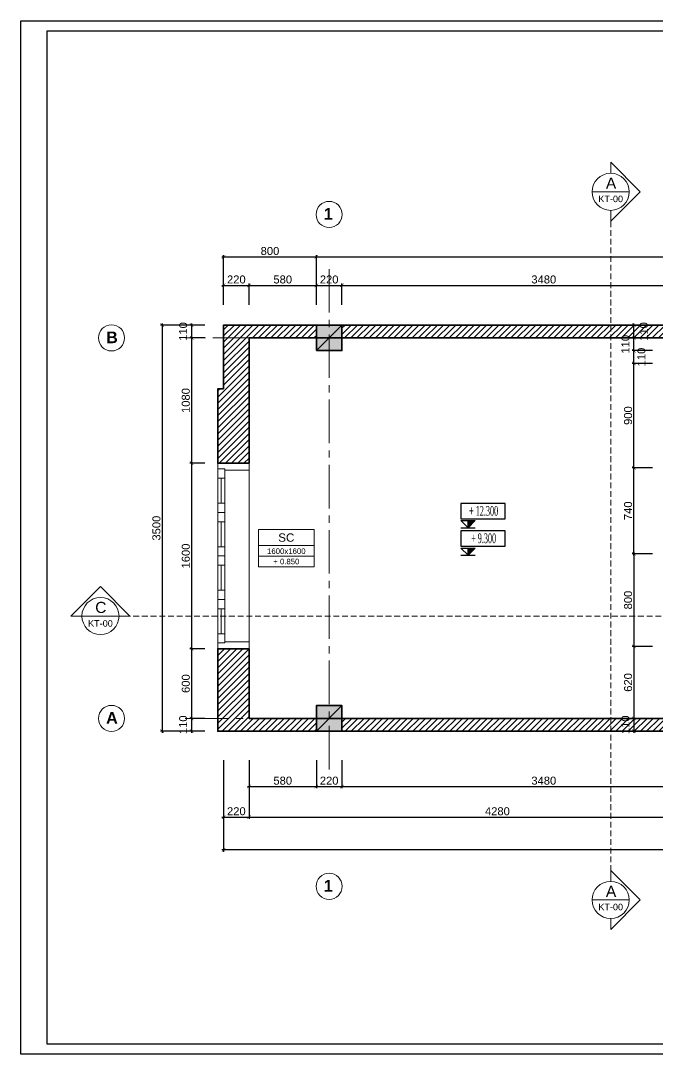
# Model space of a CAD drawing. Header units: millimetres. Extents: x 522695 to 636011, y 461124 to 505319.
# Drawn here: x 561319 to 566806, y 461124 to 470034 of the extents above; entities that cross this region are included whole.
import ezdxf
from ezdxf.enums import TextEntityAlignment as Align

# ---------------------------------------------------------------- set-up
doc = ezdxf.new("R2010")
doc.units = ezdxf.units.MM
doc.header["$LTSCALE"] = 500
doc.header["$MEASUREMENT"] = 0
doc.linetypes.add('CENTER2', pattern=[1.125, 0.75, -0.125, 0.125, -0.125])
doc.linetypes.add('DASHED2', pattern=[0.375, 0.25, -0.125])
doc.layers.get('0').update_dxf_attribs({"linetype": 'CONTINUOUS'})
doc.layers.get('DEFPOINTS').update_dxf_attribs({"color": 250, "linetype": 'CONTINUOUS'})
for name, color, linetype, lineweight in [('DH_CAT', 3, 'CONTINUOUS', 35), ('DH_HATCH', 250, 'CONTINUOUS', 5), ('DH_KHUAT', 149, 'DASHED2', 9), ('DH_KTHUOC', 8, 'CONTINUOUS', 5), ('DH_NOITHAT', 252, 'CONTINUOUS', 9), ('DH_TEXT', 4, 'CONTINUOUS', 13), ('DH_THAY', 4, 'CONTINUOUS', 13), ('DH_TRUC', 251, 'CENTER2', 5), ('TEXT', 3, 'CONTINUOUS', 25)]:
    doc.layers.add(name, color=color, linetype=linetype, lineweight=lineweight)
doc.layers.add('E_Thay', color=33, linetype='CONTINUOUS')
doc.layers.add('IN', color=5, linetype='CONTINUOUS')
doc.styles.add('arial', font='arial.ttf')
doc.styles.add('DH_ARIAL_B', font='arialbd.ttf')
doc.styles.add('DH_KITHUOC', font='arial.ttf')
doc.styles.add('ROMANSssss', font='vntimeh.shx', dxfattribs={"width": 0.55})
doc.dimstyles.new('DH_100s', dxfattribs={"dimtxt": 230, "dimasz": 100, "dimexe": 50, "dimexo": 0, "dimgap": 50, "dimtad": 1, "dimdec": 0, "dimzin": 0, "dimdsep": 46, "dimtxsty": 'DH_KITHUOC', "dimblk1": 'ARCHTICK', "dimblk2": 'ARCHTICK', "dimsah": 1, "dimcen": 90, "dimdle": 50, "dimclrd": 8, "dimclre": 8, "dimclrt": 4, "dimadec": 0, "dimazin": 0, "dimtfac": 100, "dimtdec": 0, "dimtofl": 0, "dimtmove": 2, "dimatfit": 3, "dimldrblk": 'ARCHTICK', "dimfxl": 1, "dimtolj": 2, "dimtzin": 0, "dimarcsym": 0})

# ---------------------------------------------------------------- blocks, each defined once
blk = doc.blocks.new('*U306')
blk.add_line((60, 270.4), (1540, 270.4))
at = {"color": 8}
for p, q in [((130, 60.4), (345, 60.4)), ((130, 30.4), (345, 30.4)), ((130, 0.4), (345, 0.4)), ((505, 60.4), (720, 60.4)), ((505, 30.4), (720, 30.4)), ((505, 0.4), (720, 0.4)), ((880, 60.4), (1095, 60.4)), ((880, 30.4), (1095, 30.4)), ((880, 0.4), (1095, 0.4)), ((1255, 60.4), (1470, 60.4)), ((1255, 30.4), (1470, 30.4)), ((1255, 0.4), (1470, 0.4))]:
    blk.add_line(p, q, dxfattribs=at)
for points in [[(50, 60.4), (60, 60.4), (60, 270.4), (0, 270.4), (0, 0.4), (50, 0.4)], [(1550, 60.4), (1540, 60.4), (1540, 270.4), (1600, 270.4), (1600, 0.4), (1550, 0.4)]]:
    blk.add_lwpolyline(points, close=True)
for points in [[(50, 60.4), (50, 0.4), (130, 0.4), (130, 60.4)], [(425, 60.4), (425, 0.4), (345, 0.4), (345, 60.4)], [(425, 60.4), (425, 0.4), (505, 0.4), (505, 60.4)], [(800, 60.4), (800, 0.4), (720, 0.4), (720, 60.4)], [(800, 60.4), (800, 0.4), (880, 0.4), (880, 60.4)], [(1175, 60.4), (1175, 0.4), (1095, 0.4), (1095, 60.4)], [(1175, 60.4), (1175, 0.4), (1255, 0.4), (1255, 60.4)], [(1550, 60.4), (1550, 0.4), (1470, 0.4), (1470, 60.4)]]:
    blk.add_lwpolyline(points, close=True, dxfattribs=at)
blk = doc.blocks.new('KHUNGTEN_A3')
at = {"color": 3}
blk.add_lwpolyline([(0, 14850), (21000, 14850), (21000, 0), (0, 0)], close=True, dxfattribs=at)
blk.add_lwpolyline([(380, 14704), (20854, 14704), (20854, 146), (380, 146)], close=True)
blk = doc.blocks.new('cot220')
at = {"layer": 'DH_HATCH'}
blk.add_hatch(color=256, dxfattribs=at).paths.add_polyline_path([(-110, -110), (110, -110), (110, 110), (-110, 110)])
at = {"layer": 'DH_CAT'}
blk.add_lwpolyline([(-110, -110), (110, -110), (110, 110), (-110, 110)], close=True, dxfattribs=at)
blk.add_lwpolyline([(110, 110), (-110, -110)], dxfattribs=at)
blk = doc.blocks.new('_ARCHTICK')
at = {"color": 0, "linetype": 'ByBlock', "const_width": 0.15}
blk.add_lwpolyline([(-0.5, -0.5), (0.5, 0.5)], dxfattribs=at)
blk = doc.blocks.new('*D520')
at = {"layer": 'DEFPOINTS', "color": 0, "transparency": 16777216}
for p in [(562907.1, 467409.8), (562792.3, 467299.8), (562907.1, 467299.8)]:
    blk.add_point(p, dxfattribs=at)
at = {"layer": 'DH_KTHUOC', "color": 8, "lineweight": -2, "transparency": 16777216}
for p, q in [((562792.3, 467424.8), (562792.3, 467284.8)), ((562907.1, 467409.8), (562777.3, 467409.8)), ((562907.1, 467299.8), (562777.3, 467299.8))]:
    blk.add_line(p, q, dxfattribs=at)
at = {"layer": 'DH_KTHUOC', "color": 8, "lineweight": -2, "transparency": 16777216, "xscale": 30, "yscale": 30, "zscale": 30}
for p, rotation in [((562792.3, 467409.8), 90), ((562792.3, 467299.8), 270)]:
    blk.add_blockref('_ARCHTICK', p, dxfattribs=dict(at, rotation=rotation))
at = {"layer": 'DH_KTHUOC', "color": 4, "transparency": 16777216, "insert": (562719.6, 467354.8), "char_height": 69, "attachment_point": 5, "rotation": 90, "style": 'DH_KITHUOC'}
blk.add_mtext('\\A2;110', dxfattribs=at)
blk = doc.blocks.new('*D521')
at = {"layer": 'DEFPOINTS', "color": 0, "transparency": 16777216}
for p in [(562907.1, 467299.8), (562792.3, 466219.8), (562907.1, 466219.8)]:
    blk.add_point(p, dxfattribs=at)
at = {"layer": 'DH_KTHUOC', "color": 8, "lineweight": -2, "transparency": 16777216}
for p, q in [((562907.1, 467299.8), (562777.3, 467299.8)), ((562792.3, 467314.8), (562792.3, 466204.8)), ((562907.1, 466219.8), (562777.3, 466219.8))]:
    blk.add_line(p, q, dxfattribs=at)
at = {"layer": 'DH_KTHUOC', "color": 8, "lineweight": -2, "transparency": 16777216, "xscale": 30, "yscale": 30, "zscale": 30}
for p, rotation in [((562792.3, 467299.8), 90), ((562792.3, 466219.8), 270)]:
    blk.add_blockref('_ARCHTICK', p, dxfattribs=dict(at, rotation=rotation))
at = {"layer": 'DH_KTHUOC', "color": 4, "transparency": 16777216, "insert": (562742.1, 466759.8), "char_height": 69, "attachment_point": 5, "rotation": 90, "style": 'DH_KITHUOC'}
blk.add_mtext('\\A2;1080', dxfattribs=at)
blk = doc.blocks.new('*D522')
at = {"layer": 'DEFPOINTS', "color": 0, "transparency": 16777216}
for p in [(562907.1, 466219.8), (562792.3, 464619.8), (562907.1, 464619.8)]:
    blk.add_point(p, dxfattribs=at)
at = {"layer": 'DH_KTHUOC', "color": 8, "lineweight": -2, "transparency": 16777216}
for p, q in [((562907.1, 466219.8), (562777.3, 466219.8)), ((562792.3, 466234.8), (562792.3, 464604.8)), ((562907.1, 464619.8), (562777.3, 464619.8))]:
    blk.add_line(p, q, dxfattribs=at)
at = {"layer": 'DH_KTHUOC', "color": 8, "lineweight": -2, "transparency": 16777216, "xscale": 30, "yscale": 30, "zscale": 30}
for p, rotation in [((562792.3, 466219.8), 90), ((562792.3, 464619.8), 270)]:
    blk.add_blockref('_ARCHTICK', p, dxfattribs=dict(at, rotation=rotation))
at = {"layer": 'DH_KTHUOC', "color": 4, "transparency": 16777216, "insert": (562742.1, 465419.8), "char_height": 69, "attachment_point": 5, "rotation": 90, "style": 'DH_KITHUOC'}
blk.add_mtext('\\A2;1600', dxfattribs=at)
blk = doc.blocks.new('*D523')
at = {"layer": 'DEFPOINTS', "color": 0, "transparency": 16777216}
for p in [(562907.1, 464619.8), (562792.3, 464019.8), (562907.1, 464019.8)]:
    blk.add_point(p, dxfattribs=at)
at = {"layer": 'DH_KTHUOC', "color": 8, "lineweight": -2, "transparency": 16777216}
for p, q in [((562907.1, 464619.8), (562777.3, 464619.8)), ((562792.3, 464634.8), (562792.3, 464004.8)), ((562907.1, 464019.8), (562777.3, 464019.8))]:
    blk.add_line(p, q, dxfattribs=at)
at = {"layer": 'DH_KTHUOC', "color": 8, "lineweight": -2, "transparency": 16777216, "xscale": 30, "yscale": 30, "zscale": 30}
for p, rotation in [((562792.3, 464619.8), 90), ((562792.3, 464019.8), 270)]:
    blk.add_blockref('_ARCHTICK', p, dxfattribs=dict(at, rotation=rotation))
at = {"layer": 'DH_KTHUOC', "color": 4, "transparency": 16777216, "insert": (562742.1, 464319.8), "char_height": 69, "attachment_point": 5, "rotation": 90, "style": 'DH_KITHUOC'}
blk.add_mtext('\\A2;600', dxfattribs=at)
blk = doc.blocks.new('*D524')
at = {"layer": 'DEFPOINTS', "color": 0, "transparency": 16777216}
for p in [(562907.1, 464019.8), (562792.3, 463909.8), (562907.1, 463909.8)]:
    blk.add_point(p, dxfattribs=at)
at = {"layer": 'DH_KTHUOC', "color": 8, "lineweight": -2, "transparency": 16777216}
for p, q in [((562792.3, 464034.8), (562792.3, 463894.8)), ((562907.1, 464019.8), (562777.3, 464019.8)), ((562907.1, 463909.8), (562777.3, 463909.8))]:
    blk.add_line(p, q, dxfattribs=at)
at = {"layer": 'DH_KTHUOC', "color": 8, "lineweight": -2, "transparency": 16777216, "xscale": 30, "yscale": 30, "zscale": 30}
for p, rotation in [((562792.3, 464019.8), 90), ((562792.3, 463909.8), 270)]:
    blk.add_blockref('_ARCHTICK', p, dxfattribs=dict(at, rotation=rotation))
at = {"layer": 'DH_KTHUOC', "color": 4, "transparency": 16777216, "insert": (562719.6, 463964.8), "char_height": 69, "attachment_point": 5, "rotation": 90, "style": 'DH_KITHUOC'}
blk.add_mtext('\\A2;110', dxfattribs=at)
blk = doc.blocks.new('*D525')
at = {"layer": 'DEFPOINTS', "color": 0, "transparency": 16777216}
for p in [(562907.1, 467409.8), (562539.3, 463909.8), (562907.1, 463909.8)]:
    blk.add_point(p, dxfattribs=at)
at = {"layer": 'DH_KTHUOC', "color": 8, "lineweight": -2, "transparency": 16777216}
for p, q in [((562539.3, 467424.8), (562539.3, 463894.8)), ((562907.1, 467409.8), (562524.3, 467409.8)), ((562907.1, 463909.8), (562524.3, 463909.8))]:
    blk.add_line(p, q, dxfattribs=at)
at = {"layer": 'DH_KTHUOC', "color": 8, "lineweight": -2, "transparency": 16777216, "xscale": 30, "yscale": 30, "zscale": 30}
for p, rotation in [((562539.3, 467409.8), 90), ((562539.3, 463909.8), 270)]:
    blk.add_blockref('_ARCHTICK', p, dxfattribs=dict(at, rotation=rotation))
at = {"layer": 'DH_KTHUOC', "color": 4, "transparency": 16777216, "insert": (562489.1, 465659.8), "char_height": 69, "attachment_point": 5, "rotation": 90, "style": 'DH_KITHUOC'}
blk.add_mtext('\\A2;3500', dxfattribs=at)
blk = doc.blocks.new('*D535')
at = {"layer": 'DEFPOINTS', "color": 0, "transparency": 16777216}
for p in [(563867.5, 467998.1), (563067.5, 467584), (563867.5, 467584)]:
    blk.add_point(p, dxfattribs=at)
at = {"layer": 'DH_KTHUOC', "color": 8, "lineweight": -2, "transparency": 16777216}
for p, q in [((563052.5, 467998.1), (563882.5, 467998.1)), ((563067.5, 467584), (563067.5, 468013.1)), ((563867.5, 467584), (563867.5, 468013.1))]:
    blk.add_line(p, q, dxfattribs=at)
at = {"layer": 'DH_KTHUOC', "color": 8, "lineweight": -2, "transparency": 16777216, "xscale": 30, "yscale": 30, "zscale": 30, "rotation": 180}
blk.add_blockref('_ARCHTICK', (563067.5, 467998.1), dxfattribs=at)
at = {"layer": 'DH_KTHUOC', "color": 8, "lineweight": -2, "transparency": 16777216, "xscale": 30, "yscale": 30, "zscale": 30}
blk.add_blockref('_ARCHTICK', (563867.5, 467998.1), dxfattribs=at)
at = {"layer": 'DH_KTHUOC', "color": 4, "transparency": 16777216, "insert": (563467.5, 468048.3), "char_height": 69, "attachment_point": 5, "style": 'DH_KITHUOC'}
blk.add_mtext('\\A2;800', dxfattribs=at)
blk = doc.blocks.new('*D536')
at = {"layer": 'DEFPOINTS', "color": 0, "transparency": 16777216}
for p in [(564087.5, 467752.8), (563867.5, 467584), (564087.5, 467584)]:
    blk.add_point(p, dxfattribs=at)
at = {"layer": 'DH_KTHUOC', "color": 8, "lineweight": -2, "transparency": 16777216}
for p, q in [((563852.5, 467752.8), (564102.5, 467752.8)), ((563867.5, 467584), (563867.5, 467767.8)), ((564087.5, 467584), (564087.5, 467767.8))]:
    blk.add_line(p, q, dxfattribs=at)
at = {"layer": 'DH_KTHUOC', "color": 8, "lineweight": -2, "transparency": 16777216, "xscale": 30, "yscale": 30, "zscale": 30, "rotation": 180}
blk.add_blockref('_ARCHTICK', (563867.5, 467752.8), dxfattribs=at)
at = {"layer": 'DH_KTHUOC', "color": 8, "lineweight": -2, "transparency": 16777216, "xscale": 30, "yscale": 30, "zscale": 30}
blk.add_blockref('_ARCHTICK', (564087.5, 467752.8), dxfattribs=at)
at = {"layer": 'DH_KTHUOC', "color": 4, "transparency": 16777216, "insert": (563977.5, 467803), "char_height": 69, "attachment_point": 5, "style": 'DH_KITHUOC'}
blk.add_mtext('\\A2;220', dxfattribs=at)
blk = doc.blocks.new('*D537')
at = {"layer": 'DEFPOINTS', "color": 0, "transparency": 16777216}
for p in [(567567.5, 467752.8), (564087.5, 467584), (567567.5, 467584)]:
    blk.add_point(p, dxfattribs=at)
at = {"layer": 'DH_KTHUOC', "color": 8, "lineweight": -2, "transparency": 16777216}
for p, q in [((564072.5, 467752.8), (567582.5, 467752.8)), ((564087.5, 467584), (564087.5, 467767.8)), ((567567.5, 467584), (567567.5, 467767.8))]:
    blk.add_line(p, q, dxfattribs=at)
at = {"layer": 'DH_KTHUOC', "color": 8, "lineweight": -2, "transparency": 16777216, "xscale": 30, "yscale": 30, "zscale": 30, "rotation": 180}
blk.add_blockref('_ARCHTICK', (564087.5, 467752.8), dxfattribs=at)
at = {"layer": 'DH_KTHUOC', "color": 8, "lineweight": -2, "transparency": 16777216, "xscale": 30, "yscale": 30, "zscale": 30}
blk.add_blockref('_ARCHTICK', (567567.5, 467752.8), dxfattribs=at)
at = {"layer": 'DH_KTHUOC', "color": 4, "transparency": 16777216, "insert": (565827.5, 467803), "char_height": 69, "attachment_point": 5, "style": 'DH_KITHUOC'}
blk.add_mtext('\\A2;3480', dxfattribs=at)
blk = doc.blocks.new('*D543')
at = {"layer": 'DEFPOINTS', "color": 0, "transparency": 16777216}
for p in [(571067.5, 467998.1), (563867.5, 467584), (571067.5, 467584)]:
    blk.add_point(p, dxfattribs=at)
at = {"layer": 'DH_KTHUOC', "color": 8, "lineweight": -2, "transparency": 16777216}
for p, q in [((563852.5, 467998.1), (571082.5, 467998.1)), ((563867.5, 467584), (563867.5, 468013.1)), ((571067.5, 467584), (571067.5, 468013.1))]:
    blk.add_line(p, q, dxfattribs=at)
at = {"layer": 'DH_KTHUOC', "color": 8, "lineweight": -2, "transparency": 16777216, "xscale": 30, "yscale": 30, "zscale": 30, "rotation": 180}
blk.add_blockref('_ARCHTICK', (563867.5, 467998.1), dxfattribs=at)
at = {"layer": 'DH_KTHUOC', "color": 8, "lineweight": -2, "transparency": 16777216, "xscale": 30, "yscale": 30, "zscale": 30}
blk.add_blockref('_ARCHTICK', (571067.5, 467998.1), dxfattribs=at)
at = {"layer": 'DH_KTHUOC', "color": 4, "transparency": 16777216, "insert": (567467.5, 468048.3), "char_height": 69, "attachment_point": 5, "style": 'DH_KITHUOC'}
blk.add_mtext('\\A2;7200', dxfattribs=at)
blk = doc.blocks.new('*D544')
at = {"layer": 'DEFPOINTS', "color": 0, "transparency": 16777216}
for p in [(563287.5, 467752.8), (563067.5, 467584), (563287.5, 467584)]:
    blk.add_point(p, dxfattribs=at)
at = {"layer": 'DH_KTHUOC', "color": 8, "lineweight": -2, "transparency": 16777216}
for p, q in [((563052.5, 467752.8), (563302.5, 467752.8)), ((563067.5, 467584), (563067.5, 467767.8)), ((563287.5, 467584), (563287.5, 467767.8))]:
    blk.add_line(p, q, dxfattribs=at)
at = {"layer": 'DH_KTHUOC', "color": 8, "lineweight": -2, "transparency": 16777216, "xscale": 30, "yscale": 30, "zscale": 30, "rotation": 180}
blk.add_blockref('_ARCHTICK', (563067.5, 467752.8), dxfattribs=at)
at = {"layer": 'DH_KTHUOC', "color": 8, "lineweight": -2, "transparency": 16777216, "xscale": 30, "yscale": 30, "zscale": 30}
blk.add_blockref('_ARCHTICK', (563287.5, 467752.8), dxfattribs=at)
at = {"layer": 'DH_KTHUOC', "color": 4, "transparency": 16777216, "insert": (563177.5, 467803), "char_height": 69, "attachment_point": 5, "style": 'DH_KITHUOC'}
blk.add_mtext('\\A2;220', dxfattribs=at)
blk = doc.blocks.new('*D545')
at = {"layer": 'DEFPOINTS', "color": 0, "transparency": 16777216}
for p in [(563867.5, 467752.8), (563287.5, 467584), (563867.5, 467584)]:
    blk.add_point(p, dxfattribs=at)
at = {"layer": 'DH_KTHUOC', "color": 8, "lineweight": -2, "transparency": 16777216}
for p, q in [((563272.5, 467752.8), (563882.5, 467752.8)), ((563287.5, 467584), (563287.5, 467767.8)), ((563867.5, 467584), (563867.5, 467767.8))]:
    blk.add_line(p, q, dxfattribs=at)
at = {"layer": 'DH_KTHUOC', "color": 8, "lineweight": -2, "transparency": 16777216, "xscale": 30, "yscale": 30, "zscale": 30, "rotation": 180}
blk.add_blockref('_ARCHTICK', (563287.5, 467752.8), dxfattribs=at)
at = {"layer": 'DH_KTHUOC', "color": 8, "lineweight": -2, "transparency": 16777216, "xscale": 30, "yscale": 30, "zscale": 30}
blk.add_blockref('_ARCHTICK', (563867.5, 467752.8), dxfattribs=at)
at = {"layer": 'DH_KTHUOC', "color": 4, "transparency": 16777216, "insert": (563577.5, 467803), "char_height": 69, "attachment_point": 5, "style": 'DH_KITHUOC'}
blk.add_mtext('\\A2;580', dxfattribs=at)
blk = doc.blocks.new('*D546')
at = {"layer": 'DEFPOINTS', "color": 0, "transparency": 16777216}
for p in [(563067.5, 463660.4), (563287.5, 463660.4), (563287.5, 463168.6)]:
    blk.add_point(p, dxfattribs=at)
at = {"layer": 'DH_KTHUOC', "color": 8, "lineweight": -2, "transparency": 16777216}
for p, q in [((563067.5, 463660.4), (563067.5, 463153.6)), ((563287.5, 463660.4), (563287.5, 463153.6)), ((563052.5, 463168.6), (563302.5, 463168.6))]:
    blk.add_line(p, q, dxfattribs=at)
at = {"layer": 'DH_KTHUOC', "color": 8, "lineweight": -2, "transparency": 16777216, "xscale": 30, "yscale": 30, "zscale": 30, "rotation": 180}
blk.add_blockref('_ARCHTICK', (563067.5, 463168.6), dxfattribs=at)
at = {"layer": 'DH_KTHUOC', "color": 8, "lineweight": -2, "transparency": 16777216, "xscale": 30, "yscale": 30, "zscale": 30}
blk.add_blockref('_ARCHTICK', (563287.5, 463168.6), dxfattribs=at)
at = {"layer": 'DH_KTHUOC', "color": 4, "transparency": 16777216, "insert": (563177.5, 463218.9), "char_height": 69, "attachment_point": 5, "style": 'DH_KITHUOC'}
blk.add_mtext('\\A2;220', dxfattribs=at)
blk = doc.blocks.new('*D547')
at = {"layer": 'DEFPOINTS', "color": 0, "transparency": 16777216}
for p in [(563287.5, 463660.4), (563867.5, 463660.4), (563867.5, 463432.5)]:
    blk.add_point(p, dxfattribs=at)
at = {"layer": 'DH_KTHUOC', "color": 8, "lineweight": -2, "transparency": 16777216}
for p, q in [((563287.5, 463660.4), (563287.5, 463417.5)), ((563867.5, 463660.4), (563867.5, 463417.5)), ((563272.5, 463432.5), (563882.5, 463432.5))]:
    blk.add_line(p, q, dxfattribs=at)
at = {"layer": 'DH_KTHUOC', "color": 8, "lineweight": -2, "transparency": 16777216, "xscale": 30, "yscale": 30, "zscale": 30, "rotation": 180}
blk.add_blockref('_ARCHTICK', (563287.5, 463432.5), dxfattribs=at)
at = {"layer": 'DH_KTHUOC', "color": 8, "lineweight": -2, "transparency": 16777216, "xscale": 30, "yscale": 30, "zscale": 30}
blk.add_blockref('_ARCHTICK', (563867.5, 463432.5), dxfattribs=at)
at = {"layer": 'DH_KTHUOC', "color": 4, "transparency": 16777216, "insert": (563577.5, 463482.8), "char_height": 69, "attachment_point": 5, "style": 'DH_KITHUOC'}
blk.add_mtext('\\A2;580', dxfattribs=at)
blk = doc.blocks.new('*D548')
at = {"layer": 'DEFPOINTS', "color": 0, "transparency": 16777216}
for p in [(563867.5, 463660.4), (564087.5, 463660.4), (564087.5, 463432.5)]:
    blk.add_point(p, dxfattribs=at)
at = {"layer": 'DH_KTHUOC', "color": 8, "lineweight": -2, "transparency": 16777216}
for p, q in [((563867.5, 463660.4), (563867.5, 463417.5)), ((564087.5, 463660.4), (564087.5, 463417.5)), ((563852.5, 463432.5), (564102.5, 463432.5))]:
    blk.add_line(p, q, dxfattribs=at)
at = {"layer": 'DH_KTHUOC', "color": 8, "lineweight": -2, "transparency": 16777216, "xscale": 30, "yscale": 30, "zscale": 30, "rotation": 180}
blk.add_blockref('_ARCHTICK', (563867.5, 463432.5), dxfattribs=at)
at = {"layer": 'DH_KTHUOC', "color": 8, "lineweight": -2, "transparency": 16777216, "xscale": 30, "yscale": 30, "zscale": 30}
blk.add_blockref('_ARCHTICK', (564087.5, 463432.5), dxfattribs=at)
at = {"layer": 'DH_KTHUOC', "color": 4, "transparency": 16777216, "insert": (563977.5, 463482.8), "char_height": 69, "attachment_point": 5, "style": 'DH_KITHUOC'}
blk.add_mtext('\\A2;220', dxfattribs=at)
blk = doc.blocks.new('*D549')
at = {"layer": 'DEFPOINTS', "color": 0, "transparency": 16777216}
for p in [(564087.5, 463660.4), (567567.5, 463660.4), (567567.5, 463432.5)]:
    blk.add_point(p, dxfattribs=at)
at = {"layer": 'DH_KTHUOC', "color": 8, "lineweight": -2, "transparency": 16777216}
for p, q in [((564087.5, 463660.4), (564087.5, 463417.5)), ((567567.5, 463660.4), (567567.5, 463417.5)), ((564072.5, 463432.5), (567582.5, 463432.5))]:
    blk.add_line(p, q, dxfattribs=at)
at = {"layer": 'DH_KTHUOC', "color": 8, "lineweight": -2, "transparency": 16777216, "xscale": 30, "yscale": 30, "zscale": 30, "rotation": 180}
blk.add_blockref('_ARCHTICK', (564087.5, 463432.5), dxfattribs=at)
at = {"layer": 'DH_KTHUOC', "color": 8, "lineweight": -2, "transparency": 16777216, "xscale": 30, "yscale": 30, "zscale": 30}
blk.add_blockref('_ARCHTICK', (567567.5, 463432.5), dxfattribs=at)
at = {"layer": 'DH_KTHUOC', "color": 4, "transparency": 16777216, "insert": (565827.5, 463482.8), "char_height": 69, "attachment_point": 5, "style": 'DH_KITHUOC'}
blk.add_mtext('\\A2;3480', dxfattribs=at)
blk = doc.blocks.new('*D556')
at = {"layer": 'DEFPOINTS', "color": 0, "transparency": 16777216}
for p in [(563067.5, 463660.4), (571067.5, 463660.4), (563067.5, 462885.8)]:
    blk.add_point(p, dxfattribs=at)
at = {"layer": 'DH_KTHUOC', "color": 8, "lineweight": -2, "transparency": 16777216}
for p, q in [((563067.5, 463660.4), (563067.5, 462870.8)), ((571067.5, 463660.4), (571067.5, 462870.8)), ((571082.5, 462885.8), (563052.5, 462885.8))]:
    blk.add_line(p, q, dxfattribs=at)
at = {"layer": 'DH_KTHUOC', "color": 8, "lineweight": -2, "transparency": 16777216, "xscale": 30, "yscale": 30, "zscale": 30, "rotation": 180}
blk.add_blockref('_ARCHTICK', (563067.5, 462885.8), dxfattribs=at)
at = {"layer": 'DH_KTHUOC', "color": 8, "lineweight": -2, "transparency": 16777216, "xscale": 30, "yscale": 30, "zscale": 30}
blk.add_blockref('_ARCHTICK', (571067.5, 462885.8), dxfattribs=at)
at = {"layer": 'DH_KTHUOC', "color": 4, "transparency": 16777216, "insert": (567067.5, 462936), "char_height": 69, "attachment_point": 5, "style": 'DH_KITHUOC'}
blk.add_mtext('\\A2;8000', dxfattribs=at)
blk = doc.blocks.new('*D557')
at = {"layer": 'DEFPOINTS', "color": 0, "transparency": 16777216}
for p in [(563287.5, 463660.4), (567567.5, 463660.4), (567567.5, 463168.6)]:
    blk.add_point(p, dxfattribs=at)
at = {"layer": 'DH_KTHUOC', "color": 8, "lineweight": -2, "transparency": 16777216}
for p, q in [((563287.5, 463660.4), (563287.5, 463153.6)), ((567567.5, 463660.4), (567567.5, 463153.6)), ((563272.5, 463168.6), (567582.5, 463168.6))]:
    blk.add_line(p, q, dxfattribs=at)
at = {"layer": 'DH_KTHUOC', "color": 8, "lineweight": -2, "transparency": 16777216, "xscale": 30, "yscale": 30, "zscale": 30, "rotation": 180}
blk.add_blockref('_ARCHTICK', (563287.5, 463168.6), dxfattribs=at)
at = {"layer": 'DH_KTHUOC', "color": 8, "lineweight": -2, "transparency": 16777216, "xscale": 30, "yscale": 30, "zscale": 30}
blk.add_blockref('_ARCHTICK', (567567.5, 463168.6), dxfattribs=at)
at = {"layer": 'DH_KTHUOC', "color": 4, "transparency": 16777216, "insert": (565427.5, 463218.9), "char_height": 69, "attachment_point": 5, "style": 'DH_KITHUOC'}
blk.add_mtext('\\A2;4280', dxfattribs=at)
blk = doc.blocks.new('*D563')
at = {"layer": 'DEFPOINTS', "color": 0, "transparency": 16777216}
for p in [(566604.3, 466179.8), (566764.2, 466179.8), (566764.2, 465439.8)]:
    blk.add_point(p, dxfattribs=at)
at = {"layer": 'DH_KTHUOC', "color": 8, "lineweight": -2, "transparency": 16777216}
for p, q in [((566764.2, 466179.8), (566589.3, 466179.8)), ((566604.3, 465424.8), (566604.3, 466194.8)), ((566764.2, 465439.8), (566589.3, 465439.8))]:
    blk.add_line(p, q, dxfattribs=at)
at = {"layer": 'DH_KTHUOC', "color": 8, "lineweight": -2, "transparency": 16777216, "xscale": 30, "yscale": 30, "zscale": 30}
for p, rotation in [((566604.3, 466179.8), 90), ((566604.3, 465439.8), 270)]:
    blk.add_blockref('_ARCHTICK', p, dxfattribs=dict(at, rotation=rotation))
at = {"layer": 'DH_KTHUOC', "color": 4, "transparency": 16777216, "insert": (566554.1, 465809.8), "char_height": 69, "attachment_point": 5, "rotation": 90, "style": 'DH_KITHUOC'}
blk.add_mtext('\\A2;740', dxfattribs=at)
blk = doc.blocks.new('*D564')
at = {"layer": 'DEFPOINTS', "color": 0, "transparency": 16777216}
for p in [(566604.3, 467079.8), (566764.2, 467079.8), (566764.2, 466179.8)]:
    blk.add_point(p, dxfattribs=at)
at = {"layer": 'DH_KTHUOC', "color": 8, "lineweight": -2, "transparency": 16777216}
for p, q in [((566764.2, 467079.8), (566589.3, 467079.8)), ((566604.3, 466164.8), (566604.3, 467094.8)), ((566764.2, 466179.8), (566589.3, 466179.8))]:
    blk.add_line(p, q, dxfattribs=at)
at = {"layer": 'DH_KTHUOC', "color": 8, "lineweight": -2, "transparency": 16777216, "xscale": 30, "yscale": 30, "zscale": 30}
for p, rotation in [((566604.3, 467079.8), 90), ((566604.3, 466179.8), 270)]:
    blk.add_blockref('_ARCHTICK', p, dxfattribs=dict(at, rotation=rotation))
at = {"layer": 'DH_KTHUOC', "color": 4, "transparency": 16777216, "insert": (566554.1, 466629.8), "char_height": 69, "attachment_point": 5, "rotation": 90, "style": 'DH_KITHUOC'}
blk.add_mtext('\\A2;900', dxfattribs=at)
blk = doc.blocks.new('*D565')
at = {"layer": 'DEFPOINTS', "color": 0, "transparency": 16777216}
for p in [(566604.3, 467189.8), (566764.2, 467189.8), (566764.2, 467079.8)]:
    blk.add_point(p, dxfattribs=at)
at = {"layer": 'DH_KTHUOC', "color": 8, "lineweight": -2, "transparency": 16777216}
for p, q in [((566764.2, 467189.8), (566589.3, 467189.8)), ((566604.3, 467064.8), (566604.3, 467204.8)), ((566764.2, 467079.8), (566589.3, 467079.8))]:
    blk.add_line(p, q, dxfattribs=at)
at = {"layer": 'DH_KTHUOC', "color": 8, "lineweight": -2, "transparency": 16777216, "xscale": 30, "yscale": 30, "zscale": 30}
for p, rotation in [((566604.3, 467189.8), 90), ((566604.3, 467079.8), 270)]:
    blk.add_blockref('_ARCHTICK', p, dxfattribs=dict(at, rotation=rotation))
at = {"layer": 'DH_KTHUOC', "color": 4, "transparency": 16777216, "insert": (566668.9, 467134.8), "char_height": 69, "attachment_point": 5, "rotation": 90, "style": 'DH_KITHUOC'}
blk.add_mtext('\\A2;110', dxfattribs=at)
blk = doc.blocks.new('*D566')
at = {"layer": 'DEFPOINTS', "color": 0, "transparency": 16777216}
for p in [(566604.3, 467299.8), (566764.2, 467299.8), (566764.2, 467189.8)]:
    blk.add_point(p, dxfattribs=at)
at = {"layer": 'DH_KTHUOC', "color": 8, "lineweight": -2, "transparency": 16777216}
for p, q in [((566764.2, 467299.8), (566589.3, 467299.8)), ((566604.3, 467174.8), (566604.3, 467314.8)), ((566764.2, 467189.8), (566589.3, 467189.8))]:
    blk.add_line(p, q, dxfattribs=at)
at = {"layer": 'DH_KTHUOC', "color": 8, "lineweight": -2, "transparency": 16777216, "xscale": 30, "yscale": 30, "zscale": 30}
for p, rotation in [((566604.3, 467299.8), 90), ((566604.3, 467189.8), 270)]:
    blk.add_blockref('_ARCHTICK', p, dxfattribs=dict(at, rotation=rotation))
at = {"layer": 'DH_KTHUOC', "color": 4, "transparency": 16777216, "insert": (566531.6, 467244.8), "char_height": 69, "attachment_point": 5, "rotation": 90, "style": 'DH_KITHUOC'}
blk.add_mtext('\\A2;110', dxfattribs=at)
blk = doc.blocks.new('CosSan')
at = {"lineweight": 25}
blk.add_hatch(color=8, dxfattribs=at).paths.add_polyline_path([(160, 160), (0, 160), (0, 0)])
at = {"color": 8, "lineweight": 25}
for p, q in [((-160, 0), (160, 0)), ((0, 0), (0, 160))]:
    blk.add_line(p, q, dxfattribs=at)
blk.add_lwpolyline([(0, 0), (-160, 160), (160, 160)], close=True, dxfattribs=at)
at = {"color": 8}
blk.add_wipeout([(-161, 550), (-161, 200), (839, 200), (839, 550)], dxfattribs=at).dxf.layer = 'E_Thay'
at = {"color": 8, "lineweight": 25}
blk.add_lwpolyline([(-161, 200), (839, 200), (839, 550), (-161, 550)], close=True, dxfattribs=at)
at = {"layer": 'E_Thay', "color": 8, "lineweight": 25}
blk.add_line((-160, 160), (160, 160), dxfattribs=at)
at = {"style": 'ROMANSssss', "width": 0.55}
blk.add_attdef('%%P0,000', text='', height=220, dxfattribs=at).set_placement((353, 271), align=Align.CENTER)
blk = doc.blocks.new('*U211')
at = {"color": 8}
for points in [[(0, 518), (0, 636), (318, 318), (0, 0), (0, 118)], [(-200, 318), (200, 318)], [(0, -7112), (0, -6993), (318, -7312), (0, -7630), (0, -7512)], [(-200, -7312), (200, -7312)]]:
    blk.add_lwpolyline(points, dxfattribs=at)
for centre in [(0, 318), (0, -7312)]:
    blk.add_circle(centre, 200, dxfattribs=at)
at = {"layer": 'DH_KHUAT', "color": 250, "linetype": 'DASHED2', "ltscale": 0.5}
blk.add_lwpolyline([(0, 0), (0, -7112)], dxfattribs=at)
at = {"style": 'arial'}
for p in [(4, 411), (4, -7219)]:
    blk.add_text('A', height=120, dxfattribs=at).set_placement(p, align=Align.MIDDLE_CENTER)
for p in [(0, 186), (0, -7444)]:
    blk.add_attdef('KYHIEU', text='', height=70, dxfattribs=at).set_placement(p, align=Align.BOTTOM_CENTER)
blk = doc.blocks.new('*U210')
at = {"color": 8}
for points in [[(-118, 0), (0, 0), (-318, 318), (-636, 0), (-518, 0)], [(12617, 0), (12735, 0), (12417, 318), (12098, 0), (12217, 0)], [(-518, 0), (-118, 0)], [(12217, 0), (12617, 0)]]:
    blk.add_lwpolyline(points, dxfattribs=at)
at = {"color": 250, "linetype": 'DASHED2', "ltscale": 0.5}
blk.add_lwpolyline([(12098, 0), (-118, 0)], dxfattribs=at)
at = {"color": 8}
for centre in [(-318, 0), (12417, 0)]:
    blk.add_circle(centre, 200, dxfattribs=at)
at = {"style": 'arial'}
for p in [(-314, 93), (12421, 93)]:
    blk.add_text('C', height=120, dxfattribs=at).set_placement(p, align=Align.MIDDLE_CENTER)
for p in [(-318, -135), (12417, -135)]:
    blk.add_attdef('KH', text='', height=70, dxfattribs=at).set_placement(p, align=Align.BOTTOM_CENTER)
blk = doc.blocks.new('*D411')
at = {"layer": 'DEFPOINTS', "color": 0, "transparency": 16777216}
for p in [(566604.3, 467409.8), (566764.2, 467409.8), (566764.2, 467299.8)]:
    blk.add_point(p, dxfattribs=at)
at = {"layer": 'DH_KTHUOC', "color": 8, "lineweight": -2, "transparency": 16777216}
for p, q in [((566604.3, 467284.8), (566604.3, 467424.8)), ((566764.2, 467409.8), (566589.3, 467409.8)), ((566764.2, 467299.8), (566589.3, 467299.8))]:
    blk.add_line(p, q, dxfattribs=at)
at = {"layer": 'DH_KTHUOC', "color": 8, "lineweight": -2, "transparency": 16777216, "xscale": 30, "yscale": 30, "zscale": 30}
for p, rotation in [((566604.3, 467409.8), 90), ((566604.3, 467299.8), 270)]:
    blk.add_blockref('_ARCHTICK', p, dxfattribs=dict(at, rotation=rotation))
at = {"layer": 'DH_KTHUOC', "color": 4, "transparency": 16777216, "insert": (566689, 467354.8), "char_height": 69, "attachment_point": 5, "rotation": 90, "style": 'DH_KITHUOC'}
blk.add_mtext('\\A2;110', dxfattribs=at)
blk = doc.blocks.new('*D412')
at = {"layer": 'DEFPOINTS', "color": 0, "transparency": 16777216}
for p in [(566764.2, 464019.8), (566604.3, 463909.8), (566764.2, 463909.8)]:
    blk.add_point(p, dxfattribs=at)
at = {"layer": 'DH_KTHUOC', "color": 8, "lineweight": -2, "transparency": 16777216}
for p, q in [((566604.3, 464034.8), (566604.3, 463894.8)), ((566764.2, 464019.8), (566589.3, 464019.8)), ((566764.2, 463909.8), (566589.3, 463909.8))]:
    blk.add_line(p, q, dxfattribs=at)
at = {"layer": 'DH_KTHUOC', "color": 8, "lineweight": -2, "transparency": 16777216, "xscale": 30, "yscale": 30, "zscale": 30}
for p, rotation in [((566604.3, 464019.8), 90), ((566604.3, 463909.8), 270)]:
    blk.add_blockref('_ARCHTICK', p, dxfattribs=dict(at, rotation=rotation))
at = {"layer": 'DH_KTHUOC', "color": 4, "transparency": 16777216, "insert": (566531.6, 463964.8), "char_height": 69, "attachment_point": 5, "rotation": 90, "style": 'DH_KITHUOC'}
blk.add_mtext('\\A2;110', dxfattribs=at)
blk = doc.blocks.new('CUA')
blk.add_wipeout([(0, 400), (600, 400), (600, 0), (0, 0)]).dxf.layer = 'DH_KTHUOC'
at = {"layer": 'DH_KTHUOC'}
blk.add_lwpolyline([(0, 0), (600, 0), (600, 400), (0, 400)], close=True, dxfattribs=at)
for points in [[(0, 230), (600, 230)], [(0, 115), (600, 115)]]:
    blk.add_lwpolyline(points, dxfattribs=at)
at = {"layer": 'DH_KTHUOC', "style": 'arial'}
for tag, height, p in [('CUA', 90, (300, 269)), ('KICHTHUOC', 60, (300, 137)), ('COS', 60, (300, 26))]:
    blk.add_attdef(tag, text='', height=height, dxfattribs=at).set_placement(p, align=Align.CENTER)
blk = doc.blocks.new('*D851')
at = {"layer": 'DEFPOINTS', "color": 0, "transparency": 16777216}
for p in [(566764.2, 465439.8), (566604.3, 464639.8), (566764.2, 464639.8)]:
    blk.add_point(p, dxfattribs=at)
at = {"layer": 'DH_KTHUOC', "color": 8, "lineweight": -2, "transparency": 16777216}
for p, q in [((566764.2, 465439.8), (566589.3, 465439.8)), ((566604.3, 465454.8), (566604.3, 464624.8)), ((566764.2, 464639.8), (566589.3, 464639.8))]:
    blk.add_line(p, q, dxfattribs=at)
at = {"layer": 'DH_KTHUOC', "color": 8, "lineweight": -2, "transparency": 16777216, "xscale": 30, "yscale": 30, "zscale": 30}
for p, rotation in [((566604.3, 465439.8), 90), ((566604.3, 464639.8), 270)]:
    blk.add_blockref('_ARCHTICK', p, dxfattribs=dict(at, rotation=rotation))
at = {"layer": 'DH_KTHUOC', "color": 4, "transparency": 16777216, "insert": (566554.1, 465039.8), "char_height": 69, "attachment_point": 5, "rotation": 90, "style": 'DH_KITHUOC'}
blk.add_mtext('\\A2;800', dxfattribs=at)
blk = doc.blocks.new('*D852')
at = {"layer": 'DEFPOINTS', "color": 0, "transparency": 16777216}
for p in [(566764.2, 464639.8), (566604.3, 464019.8), (566764.2, 464019.8)]:
    blk.add_point(p, dxfattribs=at)
at = {"layer": 'DH_KTHUOC', "color": 8, "lineweight": -2, "transparency": 16777216}
for p, q in [((566764.2, 464639.8), (566589.3, 464639.8)), ((566604.3, 464654.8), (566604.3, 464004.8)), ((566764.2, 464019.8), (566589.3, 464019.8))]:
    blk.add_line(p, q, dxfattribs=at)
at = {"layer": 'DH_KTHUOC', "color": 8, "lineweight": -2, "transparency": 16777216, "xscale": 30, "yscale": 30, "zscale": 30}
for p, rotation in [((566604.3, 464639.8), 90), ((566604.3, 464019.8), 270)]:
    blk.add_blockref('_ARCHTICK', p, dxfattribs=dict(at, rotation=rotation))
at = {"layer": 'DH_KTHUOC', "color": 4, "transparency": 16777216, "insert": (566554.1, 464329.8), "char_height": 69, "attachment_point": 5, "rotation": 90, "style": 'DH_KITHUOC'}
blk.add_mtext('\\A2;620', dxfattribs=at)

msp = doc.modelspace()

# ---------------------------------------------------------------- hatches: boundary and pattern name
at = {"layer": 'DH_HATCH'}
h = msp.add_hatch(dxfattribs=at)
h.set_pattern_fill('ANSI31', color=256, scale=300, style=0)
h.set_pattern_definition([(45, (456063.38, 514055.503), (-26.516504, 26.516504), [])])
h.paths.add_polyline_path([(568030, 465599.8), (567837.5, 465599.8), (567837.5, 465489.8), (568030, 465489.8)])
h.paths.add_polyline_path([(568637.5, 465599.8), (568030, 465599.8), (568030, 465489.8), (568637.5, 465489.8)])
h.paths.add_polyline_path([(563067.5, 464619.8), (563017.9, 464619.8), (563017.9, 464019.8), (563067.5, 464019.8)])
h.paths.add_polyline_path([(563067.5, 464019.8), (563017.9, 464019.8), (563017.9, 463909.8), (563067.5, 463909.8)])
h.paths.add_polyline_path([(563067.5, 466859.8), (563017.9, 466859.8), (563017.9, 466219.8), (563067.5, 466219.8)])
h.paths.add_polyline_path([(563287.5, 467299.8), (563867.5, 467299.8), (563867.5, 467409.8), (563067.5, 467409.8), (563067.5, 466219.8), (563287.5, 466219.8)])
h.paths.add_polyline_path([(563287.5, 464619.8), (563067.5, 464619.8), (563067.5, 463909.8), (563867.5, 463909.8), (563867.5, 464019.8), (563287.5, 464019.8)])
h.paths.add_polyline_path([(567567.5, 464019.8), (564087.5, 464019.8), (564087.5, 463909.8), (567567.5, 463909.8)])
h.paths.add_polyline_path([(570847.5, 464019.8), (570257.5, 464019.8), (570257.5, 464489.8), (570147.5, 464489.8), (570147.5, 464019.8), (567787.5, 464019.8), (567787.5, 463909.8), (570847.5, 463909.8)])
h.paths.add_polyline_path([(570357.5, 465599.8), (568637.5, 465599.8), (568637.5, 465489.8), (570147.5, 465489.8), (570147.5, 465289.8), (570257.5, 465289.8), (570257.5, 465489.8), (570357.5, 465489.8)])
h.paths.add_polyline_path([(571067.5, 467189.8), (570957.5, 467189.8), (570957.5, 465599.8), (570857.5, 465599.8), (570857.5, 465489.8), (570957.5, 465489.8), (570957.5, 464129.8), (571067.5, 464129.8)])
h.paths.add_polyline_path([(570847.5, 467409.8), (567787.5, 467409.8), (567787.5, 467299.8), (570847.5, 467299.8)])
h.paths.add_polyline_path([(567567.5, 467409.8), (564087.5, 467409.8), (564087.5, 467299.8), (567567.5, 467299.8)])
h.paths.add_polyline_path([(567787.5, 467189.8), (567677.5, 467189.8), (567677.5, 467079.8), (567787.5, 467079.8)])
h.paths.add_polyline_path([(567677.5, 465439.8), (567787.5, 465439.8), (567787.5, 465489.8), (567837.5, 465489.8), (567837.5, 465599.8), (567787.5, 465599.8), (567787.5, 466179.8), (567677.5, 466179.8)])
h.paths.add_polyline_path([(567787.5, 464639.8), (567677.5, 464639.8), (567677.5, 464129.8), (567787.5, 464129.8)])

# ---------------------------------------------------------------- linework, layer by layer
at = {"layer": 'DH_CAT'}
for points in [[(563067.5, 466859.8), (563067.5, 467409.8), (571067.5, 467409.8), (571067.5, 463909.8), (563067.5, 463909.8)], [(563287.5, 466219.8), (563287.5, 467299.8), (570957.5, 467299.8), (570957.5, 465599.8)], [(563067.9, 466859.8), (563017.9, 466859.8), (563017.9, 466219.8), (563067.9, 466219.8)], [(563287.5, 466219.8), (563067.5, 466219.8)], [(563067.9, 464619.8), (563017.9, 464619.8), (563017.9, 463909.8), (563067.5, 463909.8)], [(563287.5, 464619.8), (563067.5, 464619.8)], [(570147.5, 464019.8), (563287.5, 464019.8), (563287.5, 464619.8)]]:
    msp.add_lwpolyline(points, dxfattribs=at)
at = {"layer": 'DH_THAY'}
for centre in [(563977.5, 468363.9), (562101.8, 467299.8), (562101.8, 464019.8), (563977.5, 462572.3)]:
    msp.add_circle(centre, 112.5, dxfattribs=at)
at = {"layer": 'DH_TRUC'}
for p, q in [((563977.5, 467892.9), (563977.5, 463572.9)), ((571224.1, 467299.8), (562737.4, 467299.8)), ((562737.4, 464019.8), (571224.1, 464019.8))]:
    msp.add_line(p, q, dxfattribs=at)

# ---------------------------------------------------------------- block references
at = {"xscale": 0.6000000000058208, "yscale": 0.6000000000058208, "zscale": 0.6000000000058208}
msp.add_blockref('KHUNGTEN_A3', (561318.9, 461124.2), dxfattribs=at)
at = {"layer": 'DH_CAT'}
for p in [(563977.5, 467299.8), (563977.5, 464019.8)]:
    msp.add_blockref('cot220', p, dxfattribs=at)
at = {"layer": 'DH_NOITHAT', "rotation": 270}
msp.add_blockref('*U306', (563017.9, 466219.8), dxfattribs=at)
at = {"layer": 'DH_THAY'}
ref = msp.add_blockref('*U211', (566404, 468304.6), dxfattribs=dict(at, xscale=0.8000000000000114, yscale=0.8000000000000114, zscale=0.8000000000000114))
ref.add_attrib('KYHIEU', 'KT-00', dxfattribs={"layer": '0', "height": 56, "style": 'arial'}).set_placement((566404, 462349.2), align=Align.BOTTOM_CENTER)
ref.add_attrib('KYHIEU', 'KT-00', dxfattribs={"layer": '0', "height": 56, "style": 'arial'}).set_placement((566404, 468453.1), align=Align.BOTTOM_CENTER)
ref = msp.add_blockref('*U210', (562260.8, 464902), dxfattribs=dict(at, xscale=0.8, yscale=0.8, zscale=0.8))
ref.add_attrib('KH', 'KT-00', dxfattribs={"layer": '0', "height": 56, "style": 'arial'}).set_placement((572194.2, 464793.9), align=Align.BOTTOM_CENTER)
ref.add_attrib('KH', 'KT-00', dxfattribs={"layer": '0', "height": 56, "style": 'arial'}).set_placement((562006.3, 464793.9), align=Align.BOTTOM_CENTER)

# ---------------------------------------------------------------- texts
at = {"layer": 'DH_TEXT', "style": 'DH_ARIAL_B'}
for s, p in [('1', (563931, 468318.4)), ('B', (562055.2, 467254.2)), ('A', (562055.2, 463974.2)), ('1', (563931, 462526.7))]:
    msp.add_text(s, height=100, dxfattribs=at).set_placement(p)

# ---------------------------------------------------------------- dimensions: what is measured, and where the dimension line sits
at = {"layer": 'DH_KTHUOC'}
for base, p1, p2, picture, middle in [((563867.5, 467998.1), (563067.5, 467584), (563867.5, 467584), '*D535', (563467.5, 468048.3)), ((571067.5, 467998.1), (563867.5, 467584), (571067.5, 467584), '*D543', (567467.5, 468048.3)), ((563287.5, 467752.8), (563067.5, 467584), (563287.5, 467584), '*D544', (563177.5, 467803)), ((563867.5, 467752.8), (563287.5, 467584), (563867.5, 467584), '*D545', (563577.5, 467803)), ((564087.5, 467752.8), (563867.5, 467584), (564087.5, 467584), '*D536', (563977.5, 467803)), ((567567.5, 467752.8), (564087.5, 467584), (567567.5, 467584), '*D537', (565827.5, 467803)), ((563287.5, 463168.6), (563067.5, 463660.4), (563287.5, 463660.4), '*D546', (563177.5, 463218.9)), ((563067.5, 462885.8), (571067.5, 463660.4), (563067.5, 463660.4), '*D556', (567067.5, 462936)), ((563867.5, 463432.5), (563287.5, 463660.4), (563867.5, 463660.4), '*D547', (563577.5, 463482.8)), ((567567.5, 463168.6), (563287.5, 463660.4), (567567.5, 463660.4), '*D557', (565427.5, 463218.9)), ((564087.5, 463432.5), (563867.5, 463660.4), (564087.5, 463660.4), '*D548', (563977.5, 463482.8)), ((567567.5, 463432.5), (564087.5, 463660.4), (567567.5, 463660.4), '*D549', (565827.5, 463482.8))]:
    dim = msp.add_linear_dim(base=base, p1=p1, p2=p2, dimstyle='DH_100s', override={"dimscale": 0.3, "dimarcsym": 2}, dxfattribs=at)
    dim.commit()
    dim.dimension.update_dxf_attribs({"geometry": picture, "text_midpoint": middle})
for base, p1, p2, picture, middle in [((562539.3, 463909.8), (562907.1, 467409.8), (562907.1, 463909.8), '*D525', (562489.1, 465659.8)), ((562792.3, 467299.8), (562907.1, 467409.8), (562907.1, 467299.8), '*D520', (562719.6, 467354.8)), ((562792.3, 466219.8), (562907.1, 467299.8), (562907.1, 466219.8), '*D521', (562742.1, 466759.8)), ((566604.3, 467299.8), (566764.2, 467189.8), (566764.2, 467299.8), '*D566', (566531.6, 467244.8)), ((566604.3, 467079.8), (566764.2, 466179.8), (566764.2, 467079.8), '*D564', (566554.1, 466629.8)), ((562792.3, 464619.8), (562907.1, 466219.8), (562907.1, 464619.8), '*D522', (562742.1, 465419.8)), ((566604.3, 466179.8), (566764.2, 465439.8), (566764.2, 466179.8), '*D563', (566554.1, 465809.8)), ((566604.3, 464639.8), (566764.2, 465439.8), (566764.2, 464639.8), '*D851', (566554.1, 465039.8)), ((562792.3, 464019.8), (562907.1, 464619.8), (562907.1, 464019.8), '*D523', (562742.1, 464319.8)), ((566604.3, 464019.8), (566764.2, 464639.8), (566764.2, 464019.8), '*D852', (566554.1, 464329.8)), ((562792.3, 463909.8), (562907.1, 464019.8), (562907.1, 463909.8), '*D524', (562719.6, 463964.8)), ((566604.3, 463909.8), (566764.2, 464019.8), (566764.2, 463909.8), '*D412', (566531.6, 463964.8))]:
    dim = msp.add_linear_dim(base=base, p1=p1, p2=p2, angle=90, dimstyle='DH_100s', override={"dimscale": 0.3, "dimarcsym": 2}, dxfattribs=at)
    dim.commit()
    dim.dimension.update_dxf_attribs({"geometry": picture, "text_midpoint": middle})
for base, p1, p2, picture, middle in [((566604.3, 467409.8), (566764.2, 467299.8), (566764.2, 467409.8), '*D411', (566689, 467354.8)), ((566604.3, 467189.8), (566764.2, 467079.8), (566764.2, 467189.8), '*D565', (566668.9, 467134.8))]:
    dim = msp.add_linear_dim(base=base, p1=p1, p2=p2, angle=90, dimstyle='DH_100s', override={"dimscale": 0.3, "dimarcsym": 2}, dxfattribs=at)
    dim.commit()
    dim.dimension.update_dxf_attribs({"geometry": picture, "text_midpoint": middle, "dimtype": 128})

# ---------------------------------------------------------------- next in the draw order: block references
ref = msp.add_blockref('CosSan', (565174.2, 465427.5), dxfattribs=dict(xscale=0.3809999999939464, yscale=0.3809999999939464, zscale=0.3809999999939464))
ref.add_attrib('%%P0,000', '+ 9.300', dxfattribs={"layer": 'TEXT', "height": 83.82, "style": 'ROMANSssss', "width": 0.55}).set_placement((565308.8, 465530.6), align=Align.CENTER)
at = {"layer": 'DH_KTHUOC', "xscale": 0.8000000000029104, "yscale": 0.8000000000029104, "zscale": 0.8000000000029104}
msp.add_blockref('CUA', (563368.3, 465327.4), dxfattribs=at).add_auto_attribs({'KICHTHUOC': '1600x1600', 'COS': '+ 0.850', 'CUA': 'SC'})

# ---------------------------------------------------------------- next in the draw order: block references
ref = msp.add_blockref('CosSan', (565174.2, 465663.5), dxfattribs=dict(xscale=0.3809999999939464, yscale=0.3809999999939464, zscale=0.3809999999939464))
ref.add_attrib('%%P0,000', '+ 12.300', dxfattribs={"layer": 'TEXT', "height": 83.82, "style": 'ROMANSssss', "width": 0.55}).set_placement((565308.8, 465766.6), align=Align.CENTER)

# ---------------------------------------------------------------- next in the draw order: linework, layer by layer
at = {"layer": 'IN'}
msp.add_lwpolyline([(561318.9, 470034.2), (573918.9, 470034.2), (573918.9, 461124.2), (561318.9, 461124.2)], close=True, dxfattribs=at)

doc.saveas('drawing.dxf')
